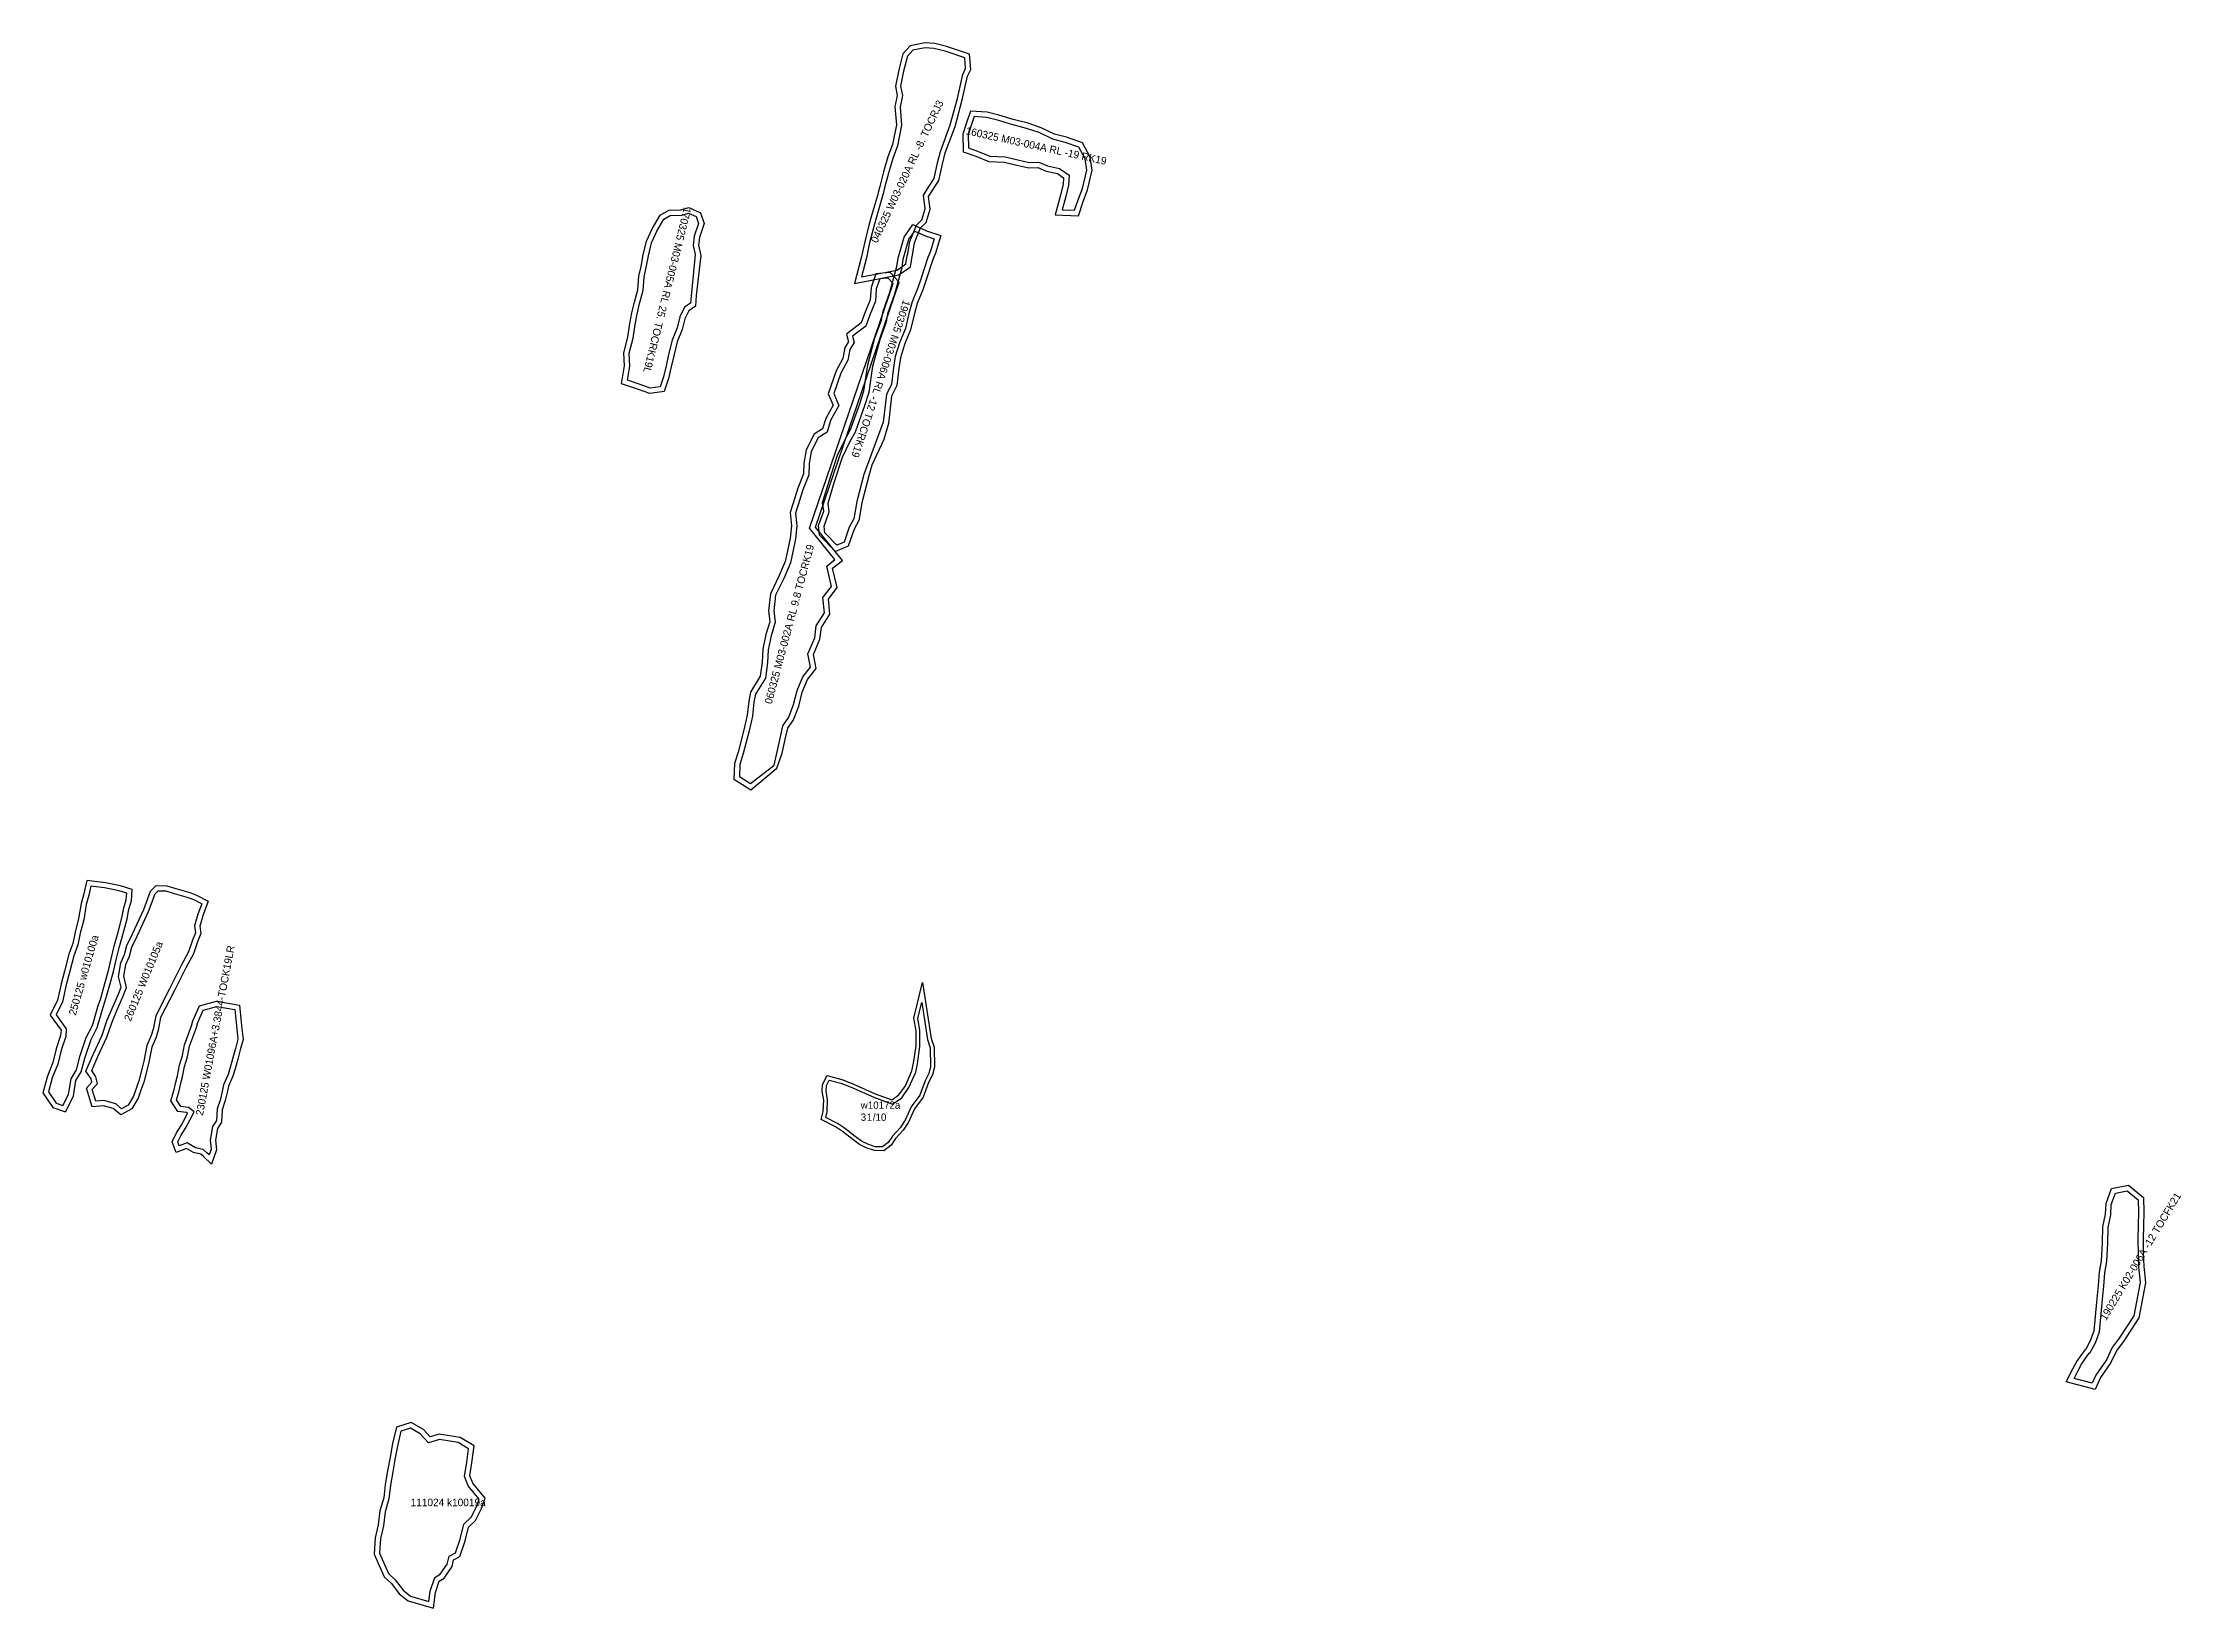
# Model space of a CAD drawing. Extents: x 550067 to 555612, y 63485 to 80416.
# Drawn here: x 550904 to 552395, y 74071 to 75163 of the extents above; entities that cross this region are included whole.
import ezdxf

# ---------------------------------------------------------------- set-up
doc = ezdxf.new("R2010")
doc.units = 0

msp = doc.modelspace()

# ---------------------------------------------------------------- linework, layer by layer
at = {"layer": 'GEOMETRY_LAYER_1', "color": 1}
for points in [[(551469.978, 74994.7, -1.13), (551500.911, 75000.747, -1.529), (551508.971, 75006.249, -1.488), (551510.035, 75013.372, -1.744), (551510.378, 75014.435, -1.732), (551511.767, 75022.977, -2.065), (551515.975, 75033.397, -2.19), (551519.906, 75037.16, -2.109), (551522.665, 75046.407, -1.761), (551521.566, 75055.313, -3.181), (551524.958, 75060.601, -3.806), (551528.676, 75066.51, -4.163), (551531.18, 75077.856, -4.355), (551533.192, 75085.64, -4.123), (551540.001, 75104.209, -3.906), (551545.007, 75122.78, -2.788), (551548.655, 75139.254, -2.5), (551550.895, 75143.851, -2.578), (551550.074, 75154.478, -2.585), (551533.981, 75159.907, -2.474), (551525.832, 75161.929, -2.189), (551519.075, 75162.509, -2.068), (551508.763, 75160.453, -1.969), (551503.574, 75154.823, 2.213), (551500.692, 75143.538, -2.415), (551498.463, 75132.218, -2.864), (551499.704, 75125.797, -2.951), (551498.112, 75117.792, -3.052), (551499.236, 75105.32, 1.391), (551496.39, 75091.609, -3.072), (551493.223, 75082.889, -2.865), (551490.157, 75072.434, -2.631), (551487.534, 75062.272, -2.169), (551486.451, 75058.122, -1.987), (551486.051, 75056.707, -1.95), (551482.053, 75042.815, -1.515), (551479.905, 75035.408, -1.232), (551476.749, 75022.815, -0.975), (551474.749, 75013.447, -0.945), (551469.978, 74994.7, -1.13)], [(551474.734, 74999.196, -1.13), (551499.533, 75004.044, -1.529), (551505.736, 75008.277, -1.488), (551506.616, 75014.172, -1.744), (551506.965, 75015.257, -1.732), (551508.375, 75023.926, -2.065), (551513.011, 75035.405, -2.19), (551516.817, 75039.048, -2.109), (551519.102, 75046.706, -1.761), (551517.937, 75056.14, -3.181), (551522.004, 75062.477, -3.806), (551525.39, 75067.858, -4.163), (551527.775, 75078.672, -4.355), (551529.847, 75086.683, -4.123), (551536.661, 75105.269, -3.906), (551541.607, 75123.615, -2.788), (551545.327, 75140.415, -2.5), (551547.332, 75144.529, -2.578), (551546.763, 75151.901, -2.585), (551532.999, 75156.545, -2.474), (551525.257, 75158.465, -2.189), (551519.271, 75158.979, -2.068), (551510.565, 75157.243, -1.969), (551506.747, 75153.101, 2.213), (551504.108, 75142.766, -2.415), (551502.029, 75132.212, -2.864), (551503.27, 75125.787, -2.951), (551501.644, 75117.604, -3.052), (551502.768, 75105.117, 1.391), (551499.766, 75090.651, -3.072), (551496.551, 75081.798, -2.865), (551493.532, 75071.503, -2.631), (551490.922, 75061.393, -2.169), (551489.828, 75057.203, -1.987), (551489.416, 75055.747, -1.95), (551485.415, 75041.844, -1.515), (551483.285, 75034.495, -1.232), (551480.159, 75022.024, -0.975), (551478.157, 75012.649, -0.945), (551474.734, 74999.196, -1.13)], [(551609.894, 75042.477, -12.727), (551626.017, 75041.93, -11.992), (551629.349, 75051.815, -11.764), (551632.334, 75059.856, -11.622), (551635.627, 75073.568, -11.295), (551634.234, 75082.805, -11.219), (551628.854, 75092.727, -11.196), (551617.795, 75096.609, -11.087), (551609.434, 75098.742, -11.082), (551600.102, 75103.299, -10.806), (551590.887, 75106.386, -10.494), (551580.576, 75109.059, -10.123), (551570.518, 75112.059, -9.942), (551562.465, 75114.042, -9.7), (551550.697, 75114.916, -9.522), (551547.942, 75106.635, -9.265), (551545.419, 75098.767, -9.236), (551545.624, 75086.48, -9.151), (551554.406, 75083.461, -9.269), (551563.531, 75079.81, -9.495), (551574.403, 75079.315, -10.043), (551583.03, 75077.225, -10.13), (551591.439, 75075.244, -10.198), (551597.695, 75075.505, -10.61), (551603.425, 75073.085, -10.792), (551611.426, 75071.374, -10.943), (551615.724, 75068.368, -11.057), (551615.41, 75063.856, -11.613), (551613.581, 75056.24, -11.599), (551609.894, 75042.477, -12.727)], [(551614.673, 75046.017, -12.727), (551623.391, 75045.721, -11.992), (551625.861, 75053.051, -11.764), (551628.788, 75060.936, -11.622), (551631.86, 75073.73, -11.295), (551630.672, 75081.611, -11.219), (551626.282, 75089.709, -11.196), (551616.723, 75093.064, -11.087), (551608.152, 75095.251, -11.082), (551598.697, 75099.868, -10.806), (551589.833, 75102.837, -10.494), (551579.583, 75105.494, -10.123), (551569.546, 75108.487, -9.942), (551561.882, 75110.375, -9.7), (551553.298, 75111.013, -9.522), (551551.46, 75105.486, -9.265), (551549.129, 75098.218, -9.236), (551549.28, 75089.136, -9.151), (551555.695, 75086.931, -9.269), (551564.324, 75083.478, -9.495), (551574.928, 75082.995, -10.043), (551583.89, 75080.823, -10.13), (551591.793, 75078.962, -10.198), (551598.37, 75079.236, -10.61), (551604.542, 75076.63, -10.792), (551612.933, 75074.836, -10.943), (551619.56, 75070.2, -11.057), (551619.08, 75063.292, -11.613), (551617.167, 75055.33, -11.599), (551614.673, 75046.017, -12.727)], [(551482.062, 74867.982, -5.425), (551479.871, 74860.48, -4.916), (551475.081, 74841.787, -3.944), (551472.901, 74829.383, -3.613), (551469.681, 74823.263, -3.78), (551465.551, 74811.43, -3.68), (551456.652, 74807.784, -3.614), (551445.588, 74819.159, -3.845), (551444.863, 74825.92, -3.942), (551448.482, 74835.892, -3.999), (551447.677, 74841.837, -4.164), (551452.461, 74857.589, -4.912), (551458.018, 74874.935, -5.4), (551463.413, 74885.934, -5.792), (551467.173, 74892.801, -6.492), (551473.512, 74910.726, -7.352), (551476.422, 74919.781, -7.702), (551479.094, 74937.816, -7.534), (551484.149, 74956.751, -7.573), (551488.668, 74968.986, -7.655), (551489.782, 74975.276, -7.736), (551494.534, 74988.489, -7.778), (551499.455, 75006.604, -8.049), (551500.304, 75012.42, -8.056), (551504.442, 75027.049, -8.692), (551510.587, 75035.891, -8.981), (551520.078, 75031.477, -8.811), (551530.022, 75028.124, -8.554), (551526.419, 75015.787, -8.198), (551524.408, 75011.349, -7.841), (551519.972, 74997.274, -7.228), (551517.426, 74990.337, -7.417), (551513.535, 74980.745, -7.483), (551511.429, 74972.888, -7.323), (551508.88, 74962.237, -7.764), (551504.736, 74952.004, -8.041), (551501.957, 74942.893, -7.76), (551500.859, 74935.46, -7.098), (551499.334, 74923.464, -7.019), (551495.71, 74916.07, -7.194), (551493.483, 74897.124, -7.286), (551490.247, 74885.956, -6.395), (551482.062, 74867.982, -5.425)], [(551476.302, 74861.459, -4.916), (551471.461, 74842.567, -3.944), (551469.358, 74830.594, -3.613), (551466.278, 74824.742, -3.78), (551462.606, 74814.222, -3.68), (551457.562, 74812.155, -3.614), (551449.13, 74820.823, -3.845), (551448.633, 74825.463, -3.942), (551452.271, 74835.485, -3.999), (551451.452, 74841.534, -4.164), (551455.993, 74856.486, -4.912), (551461.459, 74873.548, -5.4), (551466.698, 74884.229, -5.792), (551470.562, 74891.285, -6.492), (551477.018, 74909.543, -7.352), (551480.037, 74918.938, -7.702), (551482.723, 74937.065, -7.534), (551487.68, 74955.631, -7.573), (551492.253, 74968.015, -7.655), (551493.371, 74974.32, -7.736), (551498.065, 74987.377, -7.778), (551503.084, 75005.85, -8.049), (551503.93, 75011.645, -8.056), (551507.834, 75025.446, -8.692), (551511.849, 75031.223, -8.981), (551518.702, 75028.035, -8.811), (551525.475, 75025.752, -8.554), (551522.94, 75017.075, -8.198), (551520.946, 75012.673, -7.841), (551516.469, 74998.469, -7.228), (551513.974, 74991.67, -7.417), (551510.02, 74981.924, -7.483), (551507.843, 74973.797, -7.323), (551505.346, 74963.369, -7.764), (551501.245, 74953.24, -8.041), (551498.338, 74943.707, -7.76), (551497.193, 74935.964, -7.098), (551495.741, 74924.54, -7.019), (551492.109, 74917.131, -7.194), (551489.844, 74897.86, -7.286), (551476.302, 74861.459, -4.916)], [(551419.499, 74667.164, 1.018), (551421.86, 74677.757, 1.167), (551423.39, 74684.629, 1.214), (551427.427, 74690.488, 0.531), (551430.988, 74699.892, 0.612), (551433.466, 74709.623, -0.199), (551437.152, 74718.549, -0.523), (551443.098, 74726.178, -1.111), (551441.236, 74736.038, -0.308), (551445.753, 74746.604, -1.035), (551446.791, 74754.71, -0.667), (551452.658, 74763.976, -1.199), (551451.707, 74774.485, -0.661), (551457.92, 74782.61, -1.215), (551454.667, 74796.132, -0.354), (551461.438, 74801.552, -1.581), (551442.643, 74824.706, -1.788), (551501.079, 74995.496, -1.996), (551494.809, 75002.304, -2.204), (551484.841, 75001.495, -2.005), (551481.399, 74991.747, -2.147), (551480.842, 74983.223, -2.485), (551476.793, 74973.486, -2.546), (551474.56, 74967.18, -2.505), (551464.353, 74959.354, -2.257), (551465.647, 74954.065, -2.336), (551463.064, 74950.091, -2.327), (551461.762, 74942.44, -2.396), (551457.036, 74933.638, -2.317), (551451.571, 74917.687, -1.812), (551454.954, 74909.692, -1.908), (551449.839, 74900.462, -1.252), (551447.611, 74893.326, -0.76), (551441.772, 74889.485, -0.263), (551436.223, 74878.592, 0.639), (551434.476, 74869.301, 1.295), (551434.382, 74861.855, 1.645), (551430.436, 74851.963, 1.715), (551428.238, 74845.106, 1.663), (551425.056, 74834.983, 1.434), (551426.025, 74825.574, 1.197), (551425.15, 74817.096, 0.649), (551423.2, 74808.289, 0.348), (551421.664, 74800.873, 0.395), (551417.433, 74791.04, 0.624), (551411.207, 74778.256, 0.833), (551410.037, 74766.306, 0.789), (551410.797, 74758.79, 0.787), (551408.121, 74749.969, 0.869), (551405.977, 74739.717, 0.847), (551405.463, 74730.677, 0.78), (551404.211, 74720.715, 0.954), (551397.267, 74709.691, 0.972), (551396.115, 74703.315, 1.009), (551395.065, 74693.611, 1.147), (551392.738, 74683.488, 1.333), (551388.74, 74667.83, 1.397), (551386.23, 74659.84, 1.477), (551385.852, 74648.914, 1.528), (551391.723, 74645.212, 1.593), (551397.594, 74641.51, 1.659), (551415.725, 74656.727, 1.339), (551419.499, 74667.164, 1.018)], [(551413.928, 74658.774, 0.562), (551415.884, 74667.952, 1.018), (551418.249, 74678.561, 1.167), (551419.935, 74686.136, 1.214), (551424.125, 74692.218, 0.531), (551427.454, 74701.007, 0.612), (551429.945, 74710.792, -0.199), (551433.925, 74720.427, -0.523), (551439.152, 74727.134, -1.111), (551437.391, 74736.458, -0.308), (551442.149, 74747.586, -1.035), (551443.226, 74755.995, -0.667), (551448.86, 74764.893, -1.199), (551447.892, 74775.588, -0.661), (551453.911, 74783.458, -1.215), (551450.52, 74797.552, -0.354), (551456.217, 74802.112, -1.581), (551438.479, 74823.965, -1.788), (551496.865, 74994.609, -1.996), (551493.309, 74998.47, -2.204), (551487.531, 74998.001, -2.005), (551485.057, 74990.996, -2.147), (551484.494, 74982.369, -2.485), (551480.248, 74972.157, -2.546), (551477.681, 74964.911, -2.505), (551468.521, 74957.888, -2.257), (551469.621, 74953.391, -2.336), (551466.583, 74948.716, -2.327), (551465.308, 74941.224, -2.396), (551460.439, 74932.153, -2.317), (551455.53, 74917.826, -1.812), (551459.063, 74909.476, -1.908), (551453.259, 74898.999, -1.252), (551450.749, 74890.962, -0.76), (551444.624, 74886.933, -0.263), (551439.761, 74877.386, 0.639), (551438.172, 74868.933, 1.295), (551438.073, 74861.122, 1.645), (551433.92, 74850.711, 1.715), (551431.765, 74843.987, 1.663), (551428.814, 74834.602, 1.434), (551429.745, 74825.574, 1.197), (551428.808, 74816.504, 0.649), (551426.818, 74807.514, 0.348), (551425.211, 74799.755, 0.395), (551420.797, 74789.498, 0.624), (551414.825, 74777.233, 0.833), (551413.756, 74766.311, 0.789), (551414.553, 74758.425, 0.787), (551411.709, 74749.051, 0.869), (551409.656, 74739.23, 0.847), (551409.15, 74730.341, 0.78), (551407.78, 74719.438, 0.954), (551400.781, 74708.327, 0.972), (551399.779, 74702.787, 1.009), (551398.72, 74692.996, 1.147), (551396.334, 74682.616, 1.333), (551392.3, 74666.817, 1.397), (551389.91, 74659.21, 1.477), (551389.623, 74650.91, 1.528), (551397.382, 74646.018, 1.659), (551413.928, 74658.774, 0.562)], [(552314.85, 74228.793, -120.55), (552319.493, 74237.811, -120.455), (552322.174, 74243.022, -120.36), (552328.203, 74251.368, -120.38), (552328.653, 74251.709, -120.36), (552331.813, 74257.556, -120.05), (552334.35, 74264.342, -119.94), (552336.079, 74284.263, -119.28), (552337.351, 74295.816, -119.66), (552337.994, 74305.262, -120.44), (552339.305, 74313.104, -121.07), (552340.054, 74325.619, -121.48), (552340.384, 74336.787, -121.52), (552342.114, 74345.669, -121.5), (552342.559, 74353.121, -121.91), (552346.249, 74363.607, -122.74), (552358.182, 74365.994, -123.55), (552368.711, 74357.369, -122.84), (552368.848, 74346.746, -122.17), (552368.545, 74337.954, -122.4), (552368.376, 74327.983, -122.52), (552368.523, 74317.654, -122.43), (552368.78, 74309.295, -122.19), (552370.106, 74297.877, -121.05), (552365.51, 74273.261, -118.84), (552354.614, 74256.973, -119.89), (552350.04, 74250.714, -120.47), (552345.971, 74242.277, -120.53), (552338.675, 74231.652, -120.59), (552334.864, 74223.309, -120.69), (552314.85, 74228.793, -120.55)], [(552320.228, 74231.155, -120.55), (552322.783, 74236.118, -120.455), (552325.337, 74241.081, -120.36), (552330.879, 74248.753, -120.38), (552331.527, 74249.244, -120.36), (552335.189, 74256.02, -120.05), (552337.993, 74263.519, -119.94), (552339.761, 74283.9, -119.28), (552341.037, 74295.488, -119.66), (552341.674, 74304.83, -120.44), (552342.986, 74312.687, -121.07), (552343.751, 74325.453, -121.48), (552344.074, 74336.376, -121.52), (552345.793, 74345.203, -121.5), (552346.222, 74352.383, -121.91), (552349.04, 74360.393, -122.74), (552357.192, 74362.022, -123.55), (552365.033, 74355.599, -122.84), (552365.148, 74346.786, -122.17), (552364.847, 74338.049, -122.4), (552364.676, 74327.988, -122.52), (552364.824, 74317.571, -122.43), (552365.086, 74309.024, -122.19), (552366.367, 74298.006, -121.05), (552362.012, 74274.686, -118.84), (552351.581, 74259.094, -119.89), (552346.854, 74252.625, -120.47), (552342.761, 74244.14, -120.53), (552335.443, 74233.482, -120.59), (552332.806, 74227.709, -120.69), (552320.228, 74231.155, -120.55)]]:
    msp.add_polyline3d(points, dxfattribs=at)
at = {"layer": 'GEOMETRY_LAYER_1', "color": 3}
for points in [[(551359.474, 74986.214, 31.27), (551359.088, 74978.855, 31.374), (551354.313, 74975.593, 31.833), (551351.683, 74970.046, 31.772), (551349.657, 74962.473, 31.71), (551346.247, 74954.042, 31.697), (551343.904, 74944.309, 31.682), (551342.12, 74936.476, 31.6), (551340.163, 74928.481, 31.257), (551337.222, 74919.313, 31.045), (551327.075, 74917.961, 31.273), (551319.243, 74920.786, 31.762), (551307.402, 74924.617, 32.242), (551309.55, 74937.176, 32.281), (551309.146, 74946.322, 32.521), (551311.89, 74957.226, 32.798), (551313.304, 74966.739, 33.121), (551314.706, 74974.072, 32.828), (551316.477, 74981.666, 32.525), (551318.809, 74990.31, 32.202), (551319.63, 74999.641, 32.515), (551321.054, 75006.522, 32.521), (551322.648, 75014.615, 33.276), (551324.847, 75024.172, 33.499), (551328.832, 75032.795, 33.553), (551334.355, 75042.199, 33.525), (551340.401, 75045.771, 33.623), (551348.906, 75045.95, 33.285), (551354.308, 75047.726, 33.05), (551362.535, 75043.931, 32.855), (551364.987, 75036.427, 32.674), (551361.716, 75026.752, 32.964), (551361.143, 75021.402, 32.416), (551362.651, 75014.268, 32.186), (551359.474, 74986.214, 31.27)], [(551355.489, 74980.877, 31.374), (551351.399, 74978.082, 31.833), (551348.196, 74971.327, 31.772), (551346.142, 74963.648, 31.71), (551342.714, 74955.175, 31.697), (551340.301, 74945.152, 31.682), (551338.519, 74937.326, 31.6), (551336.6, 74929.488, 31.257), (551334.414, 74922.672, 31.045), (551327.481, 74921.748, 31.273), (551320.44, 74924.288, 31.762), (551311.59, 74927.151, 32.242), (551313.264, 74936.943, 32.281), (551312.866, 74945.944, 32.521), (551315.523, 74956.501, 32.798), (551316.952, 74966.12, 33.121), (551318.326, 74973.305, 32.828), (551320.066, 74980.764, 32.525), (551322.466, 74989.662, 32.202), (551323.296, 74999.101, 32.515), (551324.681, 75005.79, 32.521), (551326.267, 75013.843, 33.276), (551328.366, 75022.968, 33.499), (551332.115, 75031.078, 33.553), (551337.061, 75039.5, 33.525), (551341.448, 75042.093, 33.623), (551349.537, 75042.263, 33.285), (551354.081, 75043.756, 33.05), (551359.52, 75041.247, 32.855), (551361.088, 75036.447, 32.674), (551358.081, 75027.551, 32.964), (551357.402, 75021.212, 32.416), (551358.74, 75014.88, 32.186), (551355.489, 74980.877, 31.374)]]:
    msp.add_polyline3d(points, dxfattribs=at)
at = {"layer": 'GEOMETRY_LAYER_1', "color": 5}
for points in [[(550957.101, 74531.494, 19.893), (550959.854, 74541.276, 19.86), (550962.645, 74551.586, 19.814), (550963.892, 74558.316, 20.196), (550965.667, 74564.12, 20.405), (550966.203, 74572.049, 20.537), (550958.112, 74574.6, 20.296), (550947.603, 74576.721, 20.121), (550934.736, 74578.36, 20.214), (550932.427, 74568.98, 20.025), (550930.743, 74562.266, 19.86), (550928.926, 74551.752, 19.496), (550926.486, 74542.366, 19.313), (550924.794, 74534.459, 19.278), (550922.048, 74526.975, 18.865), (550919.003, 74515.063, 18.493), (550916.651, 74506.38, 18.173), (550914.261, 74494.996, 17.107), (550909.113, 74484.433, 16.871), (550916.621, 74473.883, 16.723), (550916.359, 74470.237, 16.551), (550913.29, 74461.042, 16.186), (550910.865, 74451.309, 15.738), (550907.125, 74441.928, 15.546), (550903.904, 74430.202, 15.775), (550910.906, 74419.991, 15.288), (550919.648, 74417.104, 15.38), (550925.221, 74427.954, 15.462), (550925.869, 74431.213, 15.477), (550927.072, 74438.892, 15.467), (550930.669, 74444.888, 16.183), (550933.442, 74455.179, 16.399), (550937.594, 74467.436, 16.707), (550941.851, 74475.896, 17.029), (550944.403, 74484.374, 17.015), (550946.031, 74490.094, 17.73), (550947.514, 74494.37, 18.43), (550950.693, 74505.562, 18.805), (550953.14, 74514.79, 19.217), (550954.991, 74523.022, 19.635), (550957.101, 74531.494, 19.893)], [(550953.635, 74532.47, 19.893), (550956.384, 74542.234, 19.86), (550959.131, 74552.386, 19.814), (550960.389, 74559.174, 20.196), (550962.104, 74564.777, 20.405), (550962.42, 74569.467, 20.537), (550957.212, 74571.109, 20.296), (550947.019, 74573.166, 20.121), (550937.464, 74574.384, 20.214), (550935.921, 74568.112, 20.025), (550934.268, 74561.52, 19.86), (550932.447, 74550.991, 19.496), (550929.99, 74541.536, 19.313), (550928.261, 74533.457, 19.278), (550925.491, 74525.907, 18.865), (550922.485, 74514.147, 18.493), (550920.152, 74505.538, 18.173), (550917.692, 74493.82, 17.107), (550913.286, 74484.777, 16.871), (550920.304, 74474.916, 16.723), (550919.917, 74469.527, 16.551), (550916.749, 74460.035, 16.186), (550914.299, 74450.202, 15.738), (550910.543, 74440.78, 15.546), (550907.818, 74430.859, 15.775), (550913.188, 74423.029, 15.288), (550917.853, 74421.488, 15.38), (550921.789, 74429.15, 15.462), (550922.324, 74431.843, 15.477), (550923.624, 74440.142, 15.467), (550927.324, 74446.309, 16.183), (550929.995, 74456.225, 16.399), (550934.265, 74468.83, 16.707), (550938.494, 74477.234, 17.029), (550940.948, 74485.386, 17.015), (550942.597, 74491.178, 17.73), (550944.079, 74495.452, 18.43), (550947.222, 74506.516, 18.805), (550949.643, 74515.646, 19.217), (550951.479, 74523.812, 19.635), (550953.635, 74532.47, 19.893)], [(550996.627, 74572.733, 18.057), (551006.525, 74569.957, 18.536), (551011.116, 74568.113, 18.814), (551019.267, 74563.838, 18.838), (551015.422, 74553.746, 17.994), (551013.435, 74546.487, 17.483), (551014.084, 74541.425, 17.423), (551011.721, 74535.501, 17.52), (551008.89, 74527.172, 17.707), (551003.638, 74517.506, 17.842), (550999.67, 74509.446, 17.937), (550995.522, 74501.156, 18.262), (550986.09, 74482.831, 19.139), (550984.321, 74473.895, 18.152), (550982.97, 74469.148, 17.779), (550980.026, 74462.209, 17.867), (550977.797, 74451.554, 19.317), (550976.627, 74446.78, 19.033), (550974.435, 74437.596, 18.485), (550972.352, 74432.096, 18.433), (550970.454, 74426.496, 18.214), (550966.033, 74419.069, 17.868), (550958.369, 74414.89, 17.87), (550953.068, 74419.248, 17.84), (550946.182, 74421.234, 18.018), (550938.248, 74420.577, 18.237), (550934.328, 74433.418, 18.237), (550938.072, 74437.667, 18.603), (550937.536, 74440.045, 18.574), (550934.034, 74445.429, 18.34), (550938.972, 74457.016, 18.327), (550945.238, 74470.446, 18.402), (550948.596, 74480.402, 18.096), (550952.294, 74489.188, 18.412), (550956.484, 74498.552, 18.009), (550958.501, 74504.03, 17.303), (550956.7, 74511.431, 17.134), (550958.37, 74520.941, 17.229), (550960.982, 74526.716, 17.426), (550962.487, 74533.089, 17.468), (550966.52, 74541.121, 17.505), (550974.298, 74558.183, 17.493), (550979.069, 74571.006, 17.958), (550983.082, 74574.88, 18.057), (550990.357, 74574.6, 18.22), (550996.627, 74572.733, 18.057)], [(550995.627, 74569.275, 18.057), (551005.365, 74566.543, 18.536), (551009.605, 74564.84, 18.814), (551014.765, 74562.134, 18.838), (551011.996, 74554.865, 17.994), (551009.773, 74546.743, 17.483), (551010.395, 74541.892, 17.423), (551008.342, 74536.748, 17.52), (551005.58, 74528.621, 17.707), (551000.44, 74519.161, 17.842), (550996.446, 74511.047, 17.937), (550992.312, 74502.786, 18.262), (550982.657, 74484.027, 19.139), (550980.818, 74474.739, 18.152), (550979.568, 74470.349, 17.779), (550976.575, 74463.291, 17.867), (550974.286, 74452.35, 19.317), (550973.128, 74447.627, 19.033), (550970.987, 74438.655, 18.485), (550968.963, 74433.311, 18.433), (550967.166, 74428.011, 18.214), (550963.444, 74421.758, 17.868), (550958.779, 74419.214, 17.87), (550954.78, 74422.501, 17.84), (550946.544, 74424.876, 18.018), (550940.843, 74424.404, 18.237), (550938.358, 74432.546, 18.237), (550941.988, 74436.666, 18.603), (550940.906, 74441.467, 18.574), (550938.098, 74445.783, 18.34), (550942.26, 74455.548, 18.327), (550948.586, 74469.105, 18.402), (550951.965, 74479.127, 18.096), (550955.596, 74487.755, 18.412), (550959.82, 74497.193, 18.009), (550962.258, 74503.815, 17.303), (550960.376, 74511.55, 17.134), (550961.837, 74519.871, 17.229), (550964.405, 74525.549, 17.426), (550965.894, 74531.85, 17.468), (550969.768, 74539.566, 17.505), (550977.627, 74556.807, 17.493), (550982.158, 74568.984, 17.958), (550984.478, 74571.224, 18.057), (550989.765, 74571.02, 18.22), (550995.627, 74569.275, 18.057)], [(551033.438, 74435.032, 12.71), (551032.517, 74430.426, 13.075), (551031.198, 74424.816, 12.974), (551028.999, 74418.332, 12.897), (551028.546, 74409.82, 13.063), (551025.786, 74405.477, 12.368), (551024.332, 74397.231, 12.187), (551025.009, 74390.539, 11.888), (551021.579, 74380.564, 11.58), (551016.012, 74385.854, 11.722), (551014.148, 74387.41, 12.091), (551009.105, 74388.581, 11.841), (551004.196, 74391.411, 11.568), (550997.03, 74388.671, 11.217), (550994.171, 74396.179, 11.217), (550997.178, 74402.366, 11.289), (551000.324, 74407.504, 11.692), (551003.32, 74412.959, 11.841), (551004.881, 74416.042, 12.328), (551004.078, 74416.646, 12.607), (550998.117, 74417.304, 12.775), (550993.29, 74424.707, 12.776), (550995.457, 74432.606, 13.16), (550996.77, 74437.785, 13.347), (550997.831, 74442.163, 13.466), (550999.342, 74449.494, 13.358), (551001.354, 74456.35, 13.435), (551002.834, 74463.724, 13.411), (551007.641, 74477.006, 13.7), (551008.611, 74480.498, 13.691), (551013.233, 74490.92, 13.969), (551025.065, 74494.256, 13.94), (551041.028, 74491.444, 13.628), (551042.062, 74481.873, 13.419), (551042.806, 74474.99, 13.21), (551043.622, 74467.433, 13.002), (551041.655, 74460.207, 13.021), (551039.867, 74453.638, 13.04), (551038.061, 74447.004, 13.059), (551036.494, 74441.984, 12.778), (551033.438, 74435.032, 12.71)], [(551456.687, 74406.477, -8.235), (551446.694, 74411.646, -8.6), (551448.121, 74417.333, -7.98), (551448.47, 74425.119, -7.616), (551447.387, 74431.348, -7.635), (551447.633, 74435.989, -7.718), (551450.803, 74442.298, -7.75), (551461.124, 74439.649, -7.73), (551468.653, 74436.631, -7.729), (551484.314, 74429.664, -8.073), (551495.993, 74425.331, -8.054), (551500.905, 74428.79, -8.121), (551505.354, 74435.235, -8.135), (551509.96, 74445.504, -7.605), (551511.106, 74451.023, -7.401), (551512.786, 74462.701, -7.61), (551512.791, 74473.505, -8.054), (551511.374, 74482.405, -8.958), (551517.358, 74507.24, -9.818), (551523.416, 74468.053, -7.969), (551525.329, 74462.017, -7.686), (551525.657, 74448.275, -7.236), (551524.262, 74442.761, -7.134), (551521.577, 74437.575, -7.484), (551517.843, 74427.266, -7.817), (551511.772, 74419.136, -7.415), (551507.514, 74409.823, -7.825), (551503.758, 74404.216, -8.053), (551498.566, 74398.457, -8.368), (551495.459, 74393.696, -8.038), (551490.368, 74389.922, -8.715), (551483.936, 74390.04, -8.808), (551478.096, 74392.025, -8.845), (551473.484, 74394.232, -8.837), (551468.681, 74397.698, -8.728), (551461.445, 74403.38, -8.43), (551456.687, 74406.477, -8.235)], [(551029.908, 74435.738, 12.71), (551028.998, 74431.191, 13.075), (551027.733, 74425.809, 12.974), (551025.43, 74419.018, 12.897), (551025.002, 74410.954, 13.063), (551022.365, 74406.806, 12.368), (551020.7, 74397.365, 12.187), (551021.348, 74390.963, 11.888), (551019.997, 74387.034, 11.58), (551018.408, 74388.544, 11.722), (551015.796, 74390.724, 12.091), (551010.44, 74391.967, 11.841), (551004.51, 74395.386, 11.568), (550999.111, 74393.321, 11.217), (550998.089, 74396.005, 11.217), (551000.34, 74400.636, 11.289), (551003.438, 74405.696, 11.692), (551006.504, 74411.278, 11.841), (551009.455, 74417.105, 12.328), (551005.454, 74420.117, 12.607), (551000.203, 74420.695, 12.775), (550997.19, 74425.316, 12.776), (550998.938, 74431.687, 13.16), (551000.265, 74436.919, 13.347), (551001.345, 74441.376, 13.466), (551002.838, 74448.622, 13.358), (551004.853, 74455.487, 13.435), (551006.311, 74462.752, 13.411), (551011.073, 74475.91, 13.7), (551012.009, 74479.28, 13.691), (551015.838, 74487.914, 13.969), (551025.251, 74490.567, 13.94), (551037.74, 74488.368, 13.628), (551038.483, 74481.486, 13.419), (551039.227, 74474.603, 13.21), (551039.97, 74467.722, 13.002), (551038.182, 74461.152, 13.021), (551036.393, 74454.583, 13.04), (551034.605, 74448.014, 13.059), (551033.058, 74443.057, 12.778), (551029.908, 74435.738, 12.71)], [(551458.047, 74408.813, -8.235), (551449.833, 74413.062, -8.6), (551450.807, 74416.939, -7.98), (551451.18, 74425.292, -7.616), (551450.1, 74431.51, -7.635), (551450.299, 74435.282, -7.718), (551452.239, 74439.142, -7.75), (551460.283, 74437.077, -7.73), (551467.602, 74434.143, -7.729), (551483.294, 74427.162, -8.073), (551496.387, 74422.305, -8.054), (551502.853, 74426.86, -8.121), (551507.716, 74433.905, -8.135), (551512.544, 74444.667, -7.605), (551513.766, 74450.557, -7.401), (551515.486, 74462.508, -7.61), (551515.491, 74473.718, -8.054), (551514.125, 74482.297, -8.958), (551516.779, 74493.312, -9.818), (551520.779, 74467.435, -7.969), (551522.639, 74461.567, -7.686), (551522.949, 74448.579, -7.236), (551521.721, 74443.726, -7.134), (551519.099, 74438.66, -7.484), (551515.44, 74428.56, -7.817), (551509.436, 74420.52, -7.415), (551505.15, 74411.144, -7.825), (551501.622, 74405.88, -8.053), (551496.419, 74400.108, -8.368), (551493.462, 74395.577, -8.038), (551489.498, 74392.639, -8.715), (551484.406, 74392.732, -8.808), (551479.116, 74394.53, -8.845), (551474.868, 74396.563, -8.837), (551470.305, 74399.855, -8.728), (551463.019, 74405.577, -8.43), (551458.047, 74408.813, -8.235)], [(551177.669, 74081.833, 16.357), (551180.369, 74089.792, 18.22), (551183.686, 74091.806, 18.461), (551189.348, 74100.05, 17.747), (551190.395, 74104.623, 16.83), (551194.608, 74106.903, 16.617), (551198.416, 74117.871, 16.784), (551200.81, 74127.434, 17.469), (551205.726, 74132.08, 18.05), (551209.648, 74140.007, 17.911), (551212.438, 74147.599, 17.608), (551203.67, 74158.189, 17.336), (551201.674, 74163.198, 16.902), (551203.176, 74172.231, 16.904), (551204.714, 74184.065, 17.219), (551194.847, 74189.948, 17.438), (551180.207, 74192.325, 17.478), (551173.976, 74190.399, 17.598), (551169.374, 74195.45, 17.163), (551160.851, 74200.425, 16.91), (551150.458, 74197.213, 17.143), (551147.74, 74185.706, 17.125), (551146.065, 74176.308, 17.16), (551144.275, 74166.732, 17.285), (551142.681, 74157.261, 17.505), (551141.648, 74147.821, 17.097), (551139.022, 74138.771, 16.943), (551137.778, 74129.005, 16.799), (551135.783, 74119.938, 16.401), (551134.898, 74108.522, 15.78), (551141.913, 74092.827, 13.34), (551146.958, 74088.159, 16.051), (551152.467, 74080.939, 16.238), (551158.579, 74076.002, 16.273), (551176.283, 74070.87, 16.449), (551177.669, 74081.833, 16.357)], [(551174.045, 74082.667, 16.357), (551177.298, 74092.257, 18.22), (551181.087, 74094.556, 18.461), (551185.899, 74101.563, 17.747), (551187.162, 74107.079, 16.83), (551191.583, 74109.474, 16.617), (551194.867, 74118.93, 16.784), (551197.483, 74129.38, 17.469), (551202.704, 74134.314, 18.05), (551206.243, 74141.47, 17.911), (551208.231, 74146.878, 17.608), (551200.448, 74156.278, 17.336), (551197.855, 74162.787, 16.902), (551199.515, 74172.772, 16.904), (551200.731, 74182.132, 17.219), (551193.558, 74186.409, 17.438), (551180.471, 74188.534, 17.478), (551172.823, 74186.171, 17.598), (551167.02, 74192.54, 17.163), (551160.39, 74196.409, 16.91), (551153.572, 74194.303, 17.143), (551151.365, 74184.955, 17.125), (551149.704, 74175.643, 17.16), (551147.919, 74166.085, 17.285), (551146.347, 74156.751, 17.505), (551145.291, 74147.099, 17.097), (551142.655, 74138.017, 16.943), (551141.427, 74128.372, 16.799), (551139.452, 74119.395, 16.401), (551138.66, 74109.174, 15.78), (551144.982, 74095.028, 13.34), (551149.706, 74090.657, 16.051), (551155.138, 74083.538, 16.238), (551160.324, 74079.349, 16.273), (551173.155, 74075.629, 16.449), (551174.045, 74082.667, 16.357)]]:
    msp.add_polyline3d(points, dxfattribs=at)

# ---------------------------------------------------------------- texts
at = {"layer": 'GEOMETRY_LAYER_1', "color": 7}
for s, height, rotation, p in [('040325 W03-020A RL -8. TOCRJ3', 5.24933, 64.7, (551485.687, 75022.419, -1.13)), ('160325 M03-004A RL -19 RK19^J', 5.24933, 347.6, (551547.045, 75098.817, -9.236)), ('170325 M03-005A RL 25. TOCRK19L', 5.24933, 256.1, (551350.973, 75048.085, 33.285)), ('^J', 5.2493, 256.1, (551327.877, 74985.029, 33.285)), ('190325 M03-006A RL -12 TOCRK19', 5.24933, 251.6, (551503.915, 74983.55, -7.655)), ('060325 M03-002A RL 9.8 TOCRK19', 5.24933, 75, (551412.131, 74700.996, -1.507)), ('250125 w010100a', 5.24933, 73.8, (550926.873, 74483.947, 16.935)), ('260125 W010105a', 5.24933, 67.5, (550965.192, 74479.72, 18.018)), ('230125 W01096A+3.3844-TOCK19LR', 5.24933, 79.4, (551015.568, 74414.116, 12.554)), ('190225 K02-006A -12 TOCFK21', 5.24933, 59, (552342.488, 74271.012, -119.94))]:
    msp.add_text(s, height=height, rotation=rotation, dxfattribs=at).set_placement(p)
for s, height, p in [('w10172a', 5.084, (551474.241, 74419.156, -8.19)), ('3', 5.084, (551474.241, 74410.766, -8.19)), ('1', 5.084, (551478.454, 74410.766, -8.19)), ('/10', 5.084, (551482.666, 74410.766, -8.19)), ('111024 k10019a', 5.24933, (551160.412, 74142.024, 27.17))]:
    msp.add_text(s, height=height, dxfattribs=at).set_placement(p)

doc.saveas('drawing.dxf')
